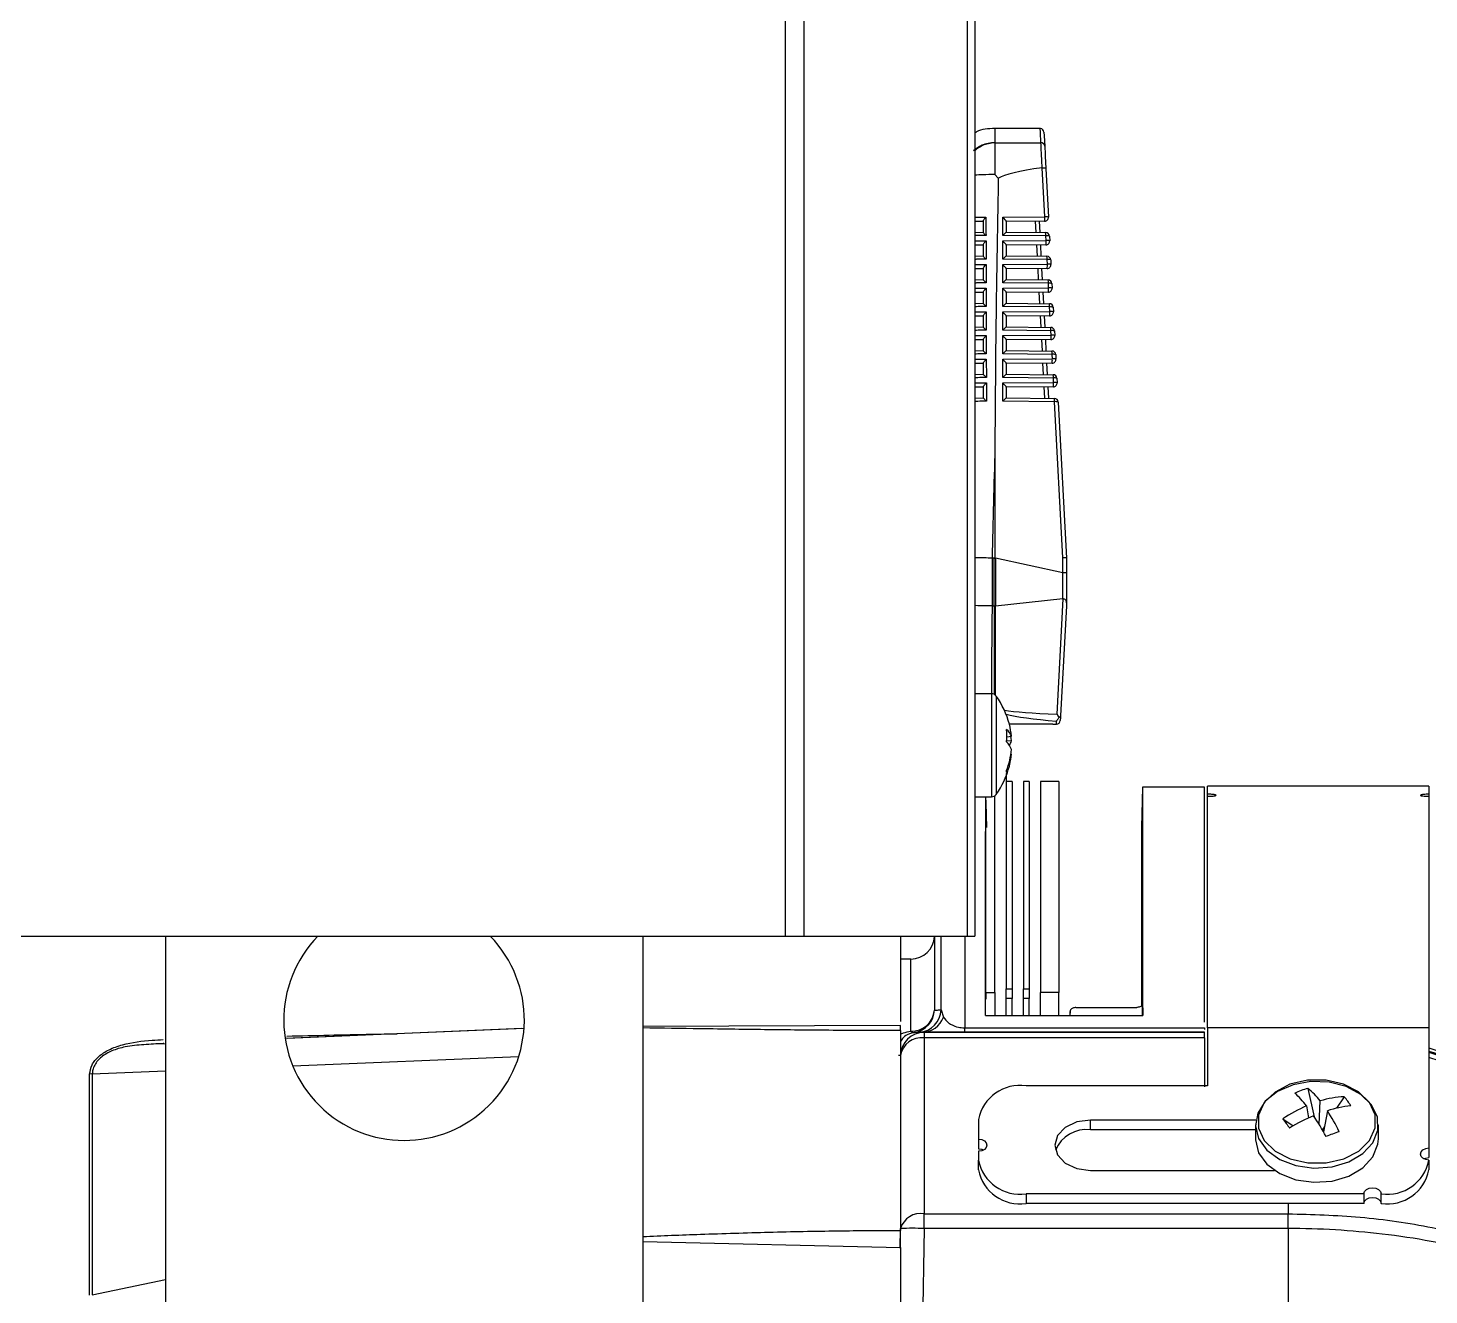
# Model space of a CAD drawing. Extents: x 11 to 120, y 2 to 94.
# Drawn here: x 18.479 to 22.148, y 42.5 to 45.818 of the extents above; entities that cross this region are included whole.
import ezdxf

# ---------------------------------------------------------------- set-up
doc = ezdxf.new("R2010")
doc.units = 0
doc.header["$MEASUREMENT"] = 0
doc.layers.add('OBJECT', color=7, linetype='CONTINUOUS')

msp = doc.modelspace()

# ---------------------------------------------------------------- linework, layer by layer
at = {"layer": 'OBJECT'}
for p, q in [((20.4614, 50.2143), (20.4614, 43.4393)), ((20.5109, 50.2143), (20.5109, 43.4393)), ((20.9383, 50.2143), (20.9383, 43.4393)), ((20.9588, 50.2143), (20.9588, 43.4393)), ((21.1296, 45.5543), (21.0106, 45.5543)), ((21.011, 45.5177), (21.011, 45.5173)), ((21.011, 45.5173), (21.1315, 45.5173)), ((21.011, 45.4336), (21.02, 45.4244)), ((21.135, 45.4518), (21.1347, 45.4517)), ((21.1418, 45.3231), (21.135, 45.4518)), ((21.1446, 45.4494), (21.1513, 45.3224)), ((20.981, 45.311), (20.9588, 45.3112)), ((20.981, 45.2824), (20.981, 45.3122)), ((21.0315, 45.3221), (21.1418, 45.3231)), ((21.0315, 45.274), (21.0315, 45.3221)), ((21.1414, 45.3118), (21.041, 45.311)), ((21.041, 45.3111), (21.041, 45.2827)), ((21.119, 45.282), (21.1174, 45.3116)), ((21.1268, 45.3117), (21.1284, 45.282)), ((20.9588, 45.2825), (20.981, 45.2827)), ((21.1445, 45.273), (21.0315, 45.274)), ((21.0409, 45.2827), (21.144, 45.2818)), ((20.981, 45.249), (20.9588, 45.2492)), ((20.981, 45.2205), (20.981, 45.2501)), ((21.0315, 45.2601), (21.1451, 45.2611)), ((21.0315, 45.212), (21.0315, 45.2601)), ((21.1447, 45.2499), (21.041, 45.249)), ((21.041, 45.2491), (21.041, 45.2207)), ((21.1222, 45.22), (21.1207, 45.2497)), ((21.1301, 45.2498), (21.1317, 45.2199)), ((21.1451, 45.2611), (21.1445, 45.273)), ((21.1539, 45.2723), (21.1546, 45.2604)), ((20.9588, 45.2205), (20.981, 45.2207)), ((21.1478, 45.211), (21.0315, 45.212)), ((21.0409, 45.2207), (21.1473, 45.2198)), ((21.1484, 45.1991), (21.1478, 45.211)), ((21.1572, 45.2103), (21.1578, 45.1984)), ((20.981, 45.187), (20.9588, 45.1872)), ((20.981, 45.1585), (20.981, 45.188)), ((21.0315, 45.1981), (21.1484, 45.1991)), ((21.0315, 45.15), (21.0315, 45.1981)), ((21.148, 45.1879), (21.041, 45.187)), ((21.041, 45.1871), (21.041, 45.1587)), ((21.1255, 45.158), (21.124, 45.1877)), ((21.1334, 45.1878), (21.135, 45.1579)), ((20.9588, 45.1585), (20.981, 45.1587)), ((21.151, 45.149), (21.0315, 45.15)), ((21.0315, 45.1361), (21.1517, 45.1372)), ((21.0315, 45.088), (21.0315, 45.1361)), ((21.0409, 45.1587), (21.1506, 45.1578)), ((21.1517, 45.1372), (21.151, 45.149)), ((21.1605, 45.1483), (21.1611, 45.1365)), ((20.981, 45.125), (20.9588, 45.1252)), ((20.9588, 45.0965), (20.981, 45.0967)), ((20.981, 45.0965), (20.981, 45.126)), ((21.0409, 45.0967), (21.1539, 45.0957)), ((21.1512, 45.1259), (21.041, 45.125)), ((21.041, 45.1251), (21.041, 45.0967)), ((21.1288, 45.096), (21.1272, 45.1257)), ((21.1366, 45.1258), (21.1382, 45.0959)), ((20.981, 45.063), (20.9588, 45.0632)), ((20.981, 45.0346), (20.981, 45.0639)), ((21.1543, 45.087), (21.0315, 45.088)), ((21.0315, 45.0741), (21.1549, 45.0752)), ((21.0315, 45.026), (21.0315, 45.0741)), ((21.1545, 45.064), (21.041, 45.063)), ((21.041, 45.0631), (21.041, 45.0347)), ((21.1321, 45.0339), (21.1305, 45.0638)), ((21.1399, 45.0638), (21.1415, 45.0338)), ((21.1549, 45.0752), (21.1543, 45.087)), ((21.1638, 45.0863), (21.1644, 45.0745)), ((20.9588, 45.0345), (20.981, 45.0347)), ((21.1576, 45.0249), (21.0315, 45.026)), ((21.0409, 45.0347), (21.1571, 45.0337)), ((21.1582, 45.0132), (21.1576, 45.0249)), ((21.167, 45.0242), (21.1677, 45.0125)), ((20.981, 45.001), (20.9588, 45.0012)), ((20.981, 44.9726), (20.981, 45.0018)), ((21.0315, 45.0121), (21.1582, 45.0132)), ((21.0315, 44.964), (21.0315, 45.0121)), ((21.1578, 45.002), (21.041, 45.001)), ((21.041, 45.0011), (21.041, 44.9727)), ((21.1353, 44.9719), (21.1338, 45.0018)), ((21.1432, 45.0019), (21.1448, 44.9718)), ((20.9588, 44.9725), (20.981, 44.9727)), ((21.1609, 44.9629), (21.0315, 44.964)), ((21.0315, 44.9501), (21.1615, 44.9512)), ((21.0315, 44.902), (21.0315, 44.9501)), ((21.0409, 44.9727), (21.1604, 44.9717)), ((21.1615, 44.9512), (21.1609, 44.9629)), ((21.1703, 44.9622), (21.1709, 44.9505)), ((20.981, 44.939), (20.9588, 44.9392)), ((20.9588, 44.9105), (20.981, 44.9107)), ((20.981, 44.9106), (20.981, 44.9398)), ((21.0409, 44.9107), (21.1637, 44.9097)), ((21.161, 44.94), (21.041, 44.939)), ((21.041, 44.9391), (21.041, 44.9107)), ((21.1386, 44.9099), (21.137, 44.9398)), ((21.1465, 44.9399), (21.1481, 44.9098)), ((20.981, 44.877), (20.9588, 44.8772)), ((20.981, 44.8486), (20.981, 44.8777)), ((21.1641, 44.9009), (21.0315, 44.902)), ((21.0315, 44.8881), (21.1647, 44.8893)), ((21.0315, 44.84), (21.0315, 44.8881)), ((21.1643, 44.878), (21.041, 44.877)), ((21.041, 44.8771), (21.041, 44.8487)), ((21.1419, 44.8478), (21.1403, 44.8778)), ((21.1497, 44.8779), (21.1513, 44.8478)), ((21.1647, 44.8893), (21.1641, 44.9009)), ((21.1736, 44.9002), (21.1742, 44.8886)), ((20.9588, 44.8485), (20.981, 44.8487)), ((21.1674, 44.8388), (21.0315, 44.84)), ((21.0409, 44.8487), (21.167, 44.8476)), ((21.189, 44.4303), (21.1674, 44.8388)), ((21.1769, 44.8381), (21.1985, 44.4294)), ((21.011, 44.718), (21.011, 44.4294)), ((21.189, 44.3908), (21.189, 44.4303)), ((21.0042, 44.4293), (21.0042, 44.3043)), ((21.0094, 44.4293), (21.0042, 44.4293)), ((21.0094, 44.3043), (21.0094, 44.4293)), ((21.0125, 44.429), (21.0125, 44.3045)), ((21.1887, 44.3908), (21.0125, 44.429)), ((21.1985, 44.4294), (21.1985, 44.4293)), ((21.1985, 44.4293), (21.1985, 44.3902)), ((21.1887, 44.3232), (21.1887, 44.3908)), ((21.1985, 44.3902), (21.1985, 44.3126)), ((21.0125, 44.3045), (21.1887, 44.3232)), ((21.1737, 44.0208), (21.1901, 44.3229)), ((21.0042, 44.3043), (21.0094, 44.3043)), ((21.0102, 44.3043), (21.0117, 44.3044)), ((21.0102, 44.0721), (21.0102, 44.3043)), ((21.0117, 44.3044), (21.0117, 44.0709)), ((21.1985, 44.3043), (21.1828, 44.0161)), ((21.1985, 44.3126), (21.1985, 44.3043)), ((21.0022, 44.0743), (20.9588, 44.0743)), ((21.0022, 44.0743), (21.0022, 43.8117)), ((21.0144, 44.0681), (21.0144, 43.8176)), ((21.1632, 43.9943), (21.0489, 43.9943)), ((21.1632, 43.9943), (21.1722, 43.9944)), ((21.1722, 43.9944), (21.1725, 44.0027)), ((21.0421, 43.9612), (21.0543, 43.9627)), ((21.0543, 43.9507), (21.0417, 43.95)), ((21.0529, 43.9162), (21.0543, 43.916)), ((21.041, 43.8597), (21.041, 43.8129)), ((21.0559, 43.8443), (21.041, 43.8443)), ((21.0559, 43.8443), (21.0559, 43.3011)), ((21.1008, 43.8443), (21.0859, 43.8443)), ((21.0859, 43.8443), (21.0859, 43.3011)), ((21.1008, 43.8443), (21.1008, 43.3011)), ((21.1788, 43.8443), (21.1308, 43.8443)), ((21.1308, 43.8443), (21.1308, 43.2921)), ((21.1788, 43.8443), (21.1788, 43.2921)), ((21.0022, 43.8117), (21.0022, 43.8043)), ((21.011, 43.2921), (21.011, 43.8071)), ((21.0144, 43.8176), (21.0144, 43.8106)), ((21.041, 43.8129), (21.041, 43.3011)), ((21.3975, 43.8292), (21.3947, 43.7236)), ((21.5597, 43.8293), (21.3975, 43.8293)), ((21.5597, 43.2143), (21.5597, 43.8293)), ((22.1478, 43.8322), (21.5678, 43.8322)), ((21.5678, 43.811), (21.5678, 43.8322)), ((21.5678, 43.8055), (21.5678, 43.811)), ((22.1478, 43.8322), (22.1478, 43.811)), ((22.1478, 43.811), (22.1478, 43.8055)), ((20.9588, 43.8043), (21.0022, 43.8043)), ((20.987, 43.2921), (20.987, 43.8043)), ((21.5678, 43.1992), (21.5678, 43.8055)), ((22.1478, 43.8055), (22.1478, 43.1992)), ((21.3947, 43.7243), (21.3947, 43.2897)), ((17.3563, 43.4393), (20.4614, 43.4393)), ((18.8388, 43.4393), (18.8388, 39.6767)), ((20.0888, 43.4393), (20.0888, 39.6767)), ((20.4614, 43.4393), (20.5109, 43.4393)), ((20.5109, 43.4393), (20.9383, 43.4393)), ((20.7638, 43.4393), (20.7638, 43.216)), ((20.8529, 43.4393), (20.8528, 43.4381)), ((20.8702, 43.2464), (20.8702, 43.4393)), ((20.9321, 43.4393), (20.9321, 43.1992)), ((20.9383, 43.4393), (20.9588, 43.4393)), ((20.8528, 43.4381), (20.8528, 43.2453)), ((21.3979, 43.4103), (21.3947, 43.2897)), ((20.7909, 43.3793), (20.7638, 43.3793)), ((20.7909, 43.1904), (20.7909, 43.3793)), ((21.041, 43.3011), (21.0559, 43.3011)), ((21.041, 43.2759), (21.041, 43.3011)), ((21.0559, 43.3011), (21.0559, 43.2759)), ((21.0859, 43.3011), (21.1008, 43.3011)), ((21.0859, 43.2759), (21.0859, 43.3011)), ((21.1008, 43.3011), (21.1008, 43.2759)), ((20.987, 43.2921), (21.011, 43.2921)), ((20.987, 43.2921), (20.987, 43.2742)), ((21.011, 43.2921), (21.011, 43.2314)), ((21.0559, 43.2759), (21.041, 43.2759)), ((21.041, 43.2314), (21.041, 43.2759)), ((21.0559, 43.2314), (21.0559, 43.2759)), ((21.1008, 43.2759), (21.0859, 43.2759)), ((21.0859, 43.2314), (21.0859, 43.2759)), ((21.1008, 43.2314), (21.1008, 43.2759)), ((21.1788, 43.2921), (21.1308, 43.2921)), ((21.1308, 43.2314), (21.1308, 43.2921)), ((21.1788, 43.2314), (21.1788, 43.2921)), ((21.3947, 43.2897), (21.3947, 43.281)), ((21.3947, 43.281), (21.3947, 43.281)), ((21.3947, 43.281), (21.3947, 43.2567)), ((20.8702, 43.2464), (20.8764, 43.2271)), ((20.9863, 43.2314), (21.3981, 43.2314)), ((21.208, 43.2421), (21.2077, 43.2314)), ((21.2232, 43.2524), (21.3827, 43.2526)), ((19.7781, 43.1978), (19.1525, 43.1713)), ((19.7719, 43.1974), (19.158, 43.1713)), ((20.7638, 43.2049), (20.0888, 43.2029)), ((20.7638, 43.1919), (20.7638, 42.6688)), ((20.8206, 43.1876), (20.8138, 43.1874)), ((20.8206, 43.1876), (20.8258, 43.1875)), ((20.8258, 43.1875), (20.8258, 43.1733)), ((20.8258, 43.1875), (21.5597, 43.1875)), ((20.9321, 43.1876), (20.9321, 43.1992)), ((20.9321, 43.1992), (21.5597, 43.1992)), ((21.5597, 43.1876), (20.9321, 43.1876)), ((21.5597, 43.1992), (21.5597, 43.1945)), ((21.5597, 43.1875), (21.5597, 43.1876)), ((21.5597, 43.1733), (21.5597, 43.1875)), ((21.5678, 43.1992), (21.5678, 43.0473)), ((22.1478, 43.1992), (21.5678, 43.1992)), ((22.1478, 43.1992), (22.1478, 42.8846)), ((18.8388, 43.1577), (18.802, 43.1561)), ((20.8258, 43.1733), (20.8258, 42.7122)), ((21.5597, 43.1733), (20.8258, 43.1733)), ((21.5597, 43.1733), (21.5597, 43.0446)), ((22.1478, 43.1464), (22.2719, 43.1049)), ((19.1723, 43.1001), (19.7638, 43.124)), ((22.2822, 43.0771), (22.1478, 43.1216)), ((18.6473, 43.0788), (18.6403, 43.0782)), ((18.6473, 43.0788), (18.8388, 43.0865)), ((21.5678, 43.0473), (21.0928, 43.0473)), ((21.8302, 43.0406), (21.8475, 42.9661)), ((21.8602, 42.9463), (21.8632, 43.0078)), ((21.9259, 43.0188), (21.906, 42.9887)), ((21.8269, 42.9947), (21.832, 42.9632)), ((21.8817, 42.9822), (21.872, 42.9264)), ((20.9678, 42.9589), (20.9678, 42.9076)), ((21.6943, 42.9578), (21.2613, 42.9578)), ((21.2613, 42.9324), (21.2613, 42.9578)), ((21.6933, 42.9324), (21.2613, 42.9324)), ((21.6933, 42.9453), (21.6933, 42.9083)), ((21.7655, 42.9607), (21.7926, 42.9426)), ((21.8746, 42.9412), (21.8686, 42.9322)), ((22.0153, 42.9083), (22.0153, 42.9453)), ((20.9678, 42.9076), (20.9678, 42.8822)), ((20.9678, 42.8758), (20.9678, 42.8528)), ((20.9678, 42.8274), (20.9678, 42.8528)), ((22.1478, 42.8846), (22.1478, 42.8592)), ((22.1478, 42.8528), (22.1478, 42.8274)), ((21.2613, 42.8256), (21.7436, 42.8256)), ((21.9773, 42.7644), (21.0928, 42.7644)), ((21.0928, 42.7644), (21.0928, 42.739)), ((21.9773, 42.7644), (21.9773, 42.739)), ((22.0228, 42.7644), (22.0223, 42.7644)), ((22.0223, 42.739), (22.0223, 42.7644)), ((22.0228, 42.739), (22.0228, 42.7644)), ((20.8258, 42.6737), (20.8258, 42.7122)), ((20.8258, 42.7122), (21.7788, 42.7122)), ((21.9773, 42.739), (21.0928, 42.739)), ((21.7788, 42.739), (21.7788, 42.7122)), ((21.7788, 42.6737), (21.7788, 42.7122)), ((22.0228, 42.739), (22.0223, 42.739)), ((20.763, 42.622), (20.7638, 42.6736)), ((20.8258, 42.6737), (20.8206, 42.3384)), ((21.7788, 42.6737), (20.8258, 42.6737)), ((21.7788, 42.6737), (21.7788, 42.4639)), ((20.0888, 42.6392), (20.7638, 42.6243)), ((20.7638, 42.6243), (20.7638, 42.4566)), ((18.6473, 42.4996), (18.8388, 42.54))]:
    msp.add_line(p, q, dxfattribs=at)
at = {"layer": 'OBJECT', "flags": 128}
for points in [[(21.1315, 45.5173), (21.1301, 45.5451), (21.1296, 45.5543)], [(21.1396, 45.5449), (21.1396, 45.5449), (21.14, 45.5356), (21.1415, 45.508)], [(21.1347, 45.4517), (21.1338, 45.4709), (21.133, 45.4876), (21.1323, 45.5012), (21.1318, 45.5112), (21.1315, 45.5173)], [(21.1415, 45.508), (21.1418, 45.5025), (21.1423, 45.4935), (21.1429, 45.4814), (21.1437, 45.4665), (21.1446, 45.4494)], [(21.1828, 44.0161), (21.1825, 44.0098), (21.1823, 44.0057), (21.1822, 44.0039)], [(21.0543, 43.9507), (21.0536, 43.9578), (21.0529, 43.9625)], [(20.9897, 43.7236), (20.988, 43.7887), (20.9876, 43.8043)], [(22.1478, 43.1352), (22.2787, 43.0915), (22.2787, 43.0915), (22.2787, 43.0915)], [(21.9976, 42.9971), (21.9696, 43.0247), (21.9314, 43.0452), (21.8863, 43.0568), (21.8384, 43.0585), (21.7919, 43.0502), (21.7509, 43.0325), (21.7191, 43.0071), (21.6994, 42.9761), (21.6934, 42.9425), (21.7017, 42.909), (21.7236, 42.8788), (21.7571, 42.8545), (21.7992, 42.8383), (21.8462, 42.8316), (21.894, 42.8349), (21.9382, 42.8481), (21.975, 42.8699), (22.0011, 42.8984), (22.0141, 42.9311), (22.0129, 42.965), (21.9976, 42.9971)], [(21.9922, 43.0037), (21.9636, 43.0314), (21.9244, 43.0515), (21.8783, 43.062), (21.8298, 43.0619), (21.7838, 43.0513), (21.7446, 43.0311), (21.7162, 43.0033), (21.7013, 42.9707), (21.7014, 42.9365), (21.7165, 42.9039), (21.7451, 42.8762), (21.7843, 42.8562), (21.8304, 42.8456), (21.8789, 42.8457), (21.9249, 42.8564), (21.9641, 42.8766), (21.9925, 42.9043), (22.0073, 42.9369), (22.0072, 42.9712), (21.9922, 43.0037)], [(21.2613, 42.9578), (21.2256, 42.9528), (21.1952, 42.9385), (21.175, 42.917), (21.1678, 42.8917), (21.175, 42.8664), (21.1952, 42.845), (21.2256, 42.8306), (21.2613, 42.8256)], [(20.9678, 42.9076), (20.9765, 42.9064), (20.9838, 42.903), (20.9886, 42.8978), (20.9903, 42.8917), (20.9886, 42.8856), (20.9838, 42.8805), (20.9765, 42.877), (20.9678, 42.8758)], [(21.6933, 42.9083), (21.6934, 42.9055), (21.7017, 42.872), (21.7236, 42.8418), (21.7571, 42.8175), (21.7992, 42.8013), (21.8462, 42.7946), (21.894, 42.7979), (21.9382, 42.8111), (21.975, 42.8329), (22.0011, 42.8614), (22.0141, 42.8941), (22.0153, 42.9083)], [(20.9678, 42.8822), (20.9765, 42.881), (20.9813, 42.879)], [(22.1478, 42.8528), (22.1392, 42.854), (22.1319, 42.8575), (22.1271, 42.8626), (22.1253, 42.8687), (22.1271, 42.8748), (22.1319, 42.88), (22.1392, 42.8834), (22.1478, 42.8846)], [(22.1343, 42.856), (22.1392, 42.858), (22.1478, 42.8592)], [(21.9773, 42.7644), (21.9791, 42.7705), (21.9839, 42.7757), (21.9912, 42.7791), (21.9998, 42.7803), (22.0085, 42.7791), (22.0158, 42.7757), (22.0206, 42.7705), (22.0223, 42.7644)], [(21.9773, 42.739), (21.9791, 42.7451), (21.9839, 42.7502), (21.9912, 42.7537), (21.9998, 42.7549), (22.0085, 42.7537), (22.0158, 42.7502), (22.0206, 42.7451), (22.0223, 42.739)]]:
    msp.add_lwpolyline(points, dxfattribs=at)
at = {"layer": 'OBJECT'}
for centre, radius, start, end in [((21.1296, 45.5443), 0.01, 3.0226, 85.0653), ((21.1316, 45.5074), 0.00991, 3.4696, 90.5555), ((21.0874, 45.3196), 0.0545, 351.8652, 3.6824), ((21.1413, 45.3218), 0.01, 270.5, 3.0226), ((21.1451, 45.3029), 0.0204, 72.383, 99.2794), ((21.1035, 45.2754), 0.041, 356.6868, 8.9977), ((21.144, 45.2718), 0.01, 3.0226, 89.5), ((21.1478, 45.2529), 0.0204, 72.3829, 99.2789), ((21.0907, 45.2576), 0.0545, 351.8651, 3.6825), ((21.1446, 45.2599), 0.01, 270.5, 3.0226), ((21.1484, 45.241), 0.0204, 72.3842, 99.2781), ((21.1068, 45.2134), 0.041, 356.6869, 8.9995), ((21.1472, 45.2098), 0.01, 3.0226, 89.5), ((21.151, 45.1909), 0.0204, 72.3825, 99.2797), ((21.094, 45.1956), 0.0545, 351.8651, 3.6825), ((21.1479, 45.1979), 0.01, 270.5, 3.0226), ((21.1517, 45.179), 0.0204, 72.3836, 99.2785), ((21.1101, 45.1514), 0.041, 356.6836, 9.001), ((21.1505, 45.1478), 0.01, 3.0226, 89.5), ((21.1543, 45.1288), 0.0204, 72.384, 99.2783), ((21.0973, 45.1336), 0.0545, 351.8651, 3.6825), ((21.1511, 45.1359), 0.01, 270.5, 3.0226), ((21.1549, 45.117), 0.0204, 72.3836, 99.2788), ((21.1134, 45.0893), 0.041, 356.687, 8.9995), ((21.1538, 45.0857), 0.01, 3.0226, 89.5), ((21.1576, 45.0668), 0.0204, 72.3833, 99.279), ((21.1005, 45.0717), 0.0545, 351.8651, 3.6825), ((21.1544, 45.074), 0.01, 270.5, 3.0226), ((21.1582, 45.055), 0.0204, 72.3834, 99.2789), ((21.1167, 45.0273), 0.041, 356.6836, 9.001), ((21.1571, 45.0237), 0.01, 3.0226, 89.5), ((21.1609, 45.0048), 0.0204, 72.3837, 99.2787), ((21.1038, 45.0097), 0.0545, 351.8663, 3.6798), ((21.1577, 45.012), 0.01, 270.5, 3.0226), ((21.1615, 44.9931), 0.0204, 72.3835, 99.2786), ((21.1199, 44.9653), 0.041, 356.6868, 8.9978), ((21.1603, 44.9617), 0.01, 3.0226, 89.5), ((21.1641, 44.9428), 0.0204, 72.3833, 99.2789), ((21.107, 44.9477), 0.0545, 351.8663, 3.6798), ((21.161, 44.95), 0.01, 270.5, 3.0226), ((21.1648, 44.9311), 0.0204, 72.3836, 99.2786), ((21.1232, 44.9032), 0.041, 356.687, 8.9994), ((21.1636, 44.8997), 0.01, 3.0226, 89.5), ((21.1674, 44.8807), 0.0204, 72.3836, 99.2786), ((21.1103, 44.8858), 0.0545, 351.8663, 3.6798), ((21.1642, 44.888), 0.01, 270.5, 3.0226), ((21.168, 44.8691), 0.0204, 72.3836, 99.2786), ((21.1265, 44.8412), 0.041, 356.6836, 9.001), ((21.1669, 44.8376), 0.01, 3.0226, 89.5), ((21.1707, 44.8187), 0.0204, 72.3833, 99.2789), ((21.0022, 44.0593), 0.015, 35.6682, 90), ((20.835, 43.9393), 0.2208, 14.3896, 35.6682), ((20.8589, 43.9455), 0.1962, 5.0254, 14.385), ((21.1722, 44.0044), 0.00999, 269.95, 356.8554), ((21.1723, 43.9951), 0.000648, 258.231, 270.7957), ((21.1722, 44.0044), 0.01, 270.809, 356.8941), ((21.0214, 43.9523), 0.0345, 17.4617, 54.2795), ((20.8008, 43.9641), 0.2413, 356.1519, 3.8481), ((21.0122, 43.9151), 0.044, 16.9533, 48.1957), ((20.851, 43.9459), 0.2041, 338.9958, 354.9427), ((21.0203, 43.9599), 0.0352, 324.3309, 344.9776), ((20.835, 43.9393), 0.2208, 324.3318, 345.6104), ((20.8592, 43.9332), 0.1959, 338.5882, 354.9804), ((21.0134, 43.8672), 0.0286, 348.7967, 11.2033), ((21.0022, 43.8193), 0.015, 270, 324.3318), ((19.4638, 43.2193), 0.315, 135.7002, 44.2998), ((20.7909, 43.4413), 0.062, 270, 357), ((20.7927, 43.2507), 0.0603, 268.2795, 354.888), ((20.7909, 43.2483), 0.062, 279.0482, 357.2006), ((20.8083, 43.2491), 0.062, 275.1284, 357.4891), ((20.82, 43.2475), 0.0599, 270.5707, 340.0609), ((20.8258, 43.1255), 0.062, 90.0044, 178.8482), ((20.7995, 43.1999), 0.0128, 227.879, 275.1694), ((20.8197, 43.1168), 0.0568, 83.8515, 169.9203), ((21.0772, 42.9368), 0.1116, 81.9505, 168.5782), ((21.89, 42.8227), 0.226, 105.3354, 114.4776), ((21.7148, 42.8916), 0.1885, 38.0852, 52.2525), ((21.6199, 42.8371), 0.2602, 37.2769, 47.301), ((21.9406, 42.7498), 0.2694, 93.1352, 106.699), ((21.7989, 42.9086), 0.1681, 30.869, 40.9586), ((21.9706, 42.6625), 0.362, 113.3807, 124.5149), ((22.0182, 42.5572), 0.4466, 112.7476, 121.8022), ((21.2594, 42.575), 0.7063, 28.7734, 33.9166), ((21.9756, 42.6817), 0.3148, 95.9013, 107.338), ((21.4897, 42.7281), 0.4672, 25.2283, 32.9517), ((21.2512, 42.8442), 0.0887, 83.4617, 156.9253), ((22.2658, 43.3048), 0.6072, 214.5185, 217.3092), ((23.4067, 38.7477), 4.4386, 109.6738, 110.1388), ((21.0772, 42.8749), 0.1116, 191.4218, 278.0494), ((22.0385, 42.8749), 0.1116, 261.9505, 348.5784), ((21.0772, 42.8495), 0.1116, 191.4219, 278.0493), ((22.0385, 42.8495), 0.1116, 261.9506, 348.5783), ((20.817, 42.6574), 0.0556, 80.8363, 162.9667), ((20.7955, 41.7431), 0.9311, 88.1341, 91.9489)]:
    msp.add_arc(centre, radius, start, end, dxfattribs=at)
for centre, major_axis, ratio, start_param, end_param in [((23.3007, 45.3993), (2.2897, -0.0147), 0.052015, 2.811677, 3.052791), ((21.031, 45.3209), (0.00996, -0.00988), 0.087934, 0.08695, 1.605386), ((21.031, 45.2728), (0.00999, 0.00991), 0.035372, 0.03505, 1.483386), ((21.031, 45.2589), (0.00996, -0.00988), 0.087934, 0.08695, 1.605386), ((21.031, 45.2108), (0.00999, 0.00991), 0.035372, 0.03505, 1.483386), ((21.031, 45.1969), (0.00996, -0.00988), 0.087934, 0.08695, 1.605386), ((21.031, 45.1488), (0.00999, 0.00991), 0.035372, 0.03505, 1.483386), ((21.031, 45.1349), (0.00996, -0.00988), 0.087934, 0.08695, 1.605386), ((21.031, 45.0868), (0.00999, 0.00991), 0.035372, 0.03505, 1.483386), ((21.031, 45.0729), (0.00996, -0.00988), 0.087934, 0.08695, 1.605386), ((21.031, 45.0248), (0.00999, 0.00991), 0.035372, 0.03505, 1.483386), ((21.031, 45.0109), (0.00996, -0.00988), 0.087934, 0.08695, 1.605386), ((21.031, 44.9628), (0.00999, 0.00991), 0.035372, 0.03505, 1.483386), ((21.031, 44.9489), (0.00996, -0.00988), 0.087934, 0.08695, 1.605386), ((21.031, 44.9008), (0.00999, 0.00991), 0.035372, 0.03505, 1.483386), ((21.031, 44.8869), (0.00996, -0.00988), 0.087934, 0.08695, 1.605386), ((21.031, 44.8388), (0.00999, 0.00991), 0.035372, 0.03505, 1.483386), ((23.0735, 40.411), (0, 19.0675), 0.111038, 1.342949, 1.358461), ((21.1885, 44.4291), (0.01, 0.00026), 0.120424, 0.003177, 1.515259), ((21.0042, 45.4067), (0, 0.9773), 0.122785, 3.138252, 3.141593), ((21.0094, 45.4067), (0, 0.9773), 0.122785, 3.141593, 3.154684), ((21.0094, 45.4073), (-0.0064, 0.9787), 0.122438, 3.101128, 3.114217), ((21.1885, 44.4723), (-0.0005, 0.0816), 0.122438, 3.114217, 3.140397), ((21.1885, 44.3902), (0.01, 0), 0.061163, 0, 1.518436), ((21.1885, 44.2858), (0.0006, 0.0374), 0.267094, 6.175075, 6.315676), ((23.0735, 43.9466), (0, 7.8848), 0.262774, 1.525405, 1.55459), ((21.0042, 43.8565), (0, 0.4478), 0.267949, 0, 0.004204), ((21.0094, 43.8565), (0, 0.4478), 0.267949, 6.276674, 6.283185), ((21.0094, 43.8562), (0.007, 0.4485), 0.267094, 0.032491, 0.039008), ((21.5813, 44.0466), (0.5695, 0.0078), 0.050872, 3.43386, 3.914226), ((21.5797, 44.0543), (0.5695, 0.0157), 0.101686, 3.464736, 3.913119)]:
    msp.add_ellipse(centre, major_axis=major_axis, ratio=ratio, start_param=start_param, end_param=end_param, dxfattribs=at)
for points, knots in [([(21.011, 45.5543), (20.9938, 45.554), (20.9751, 45.5536), (20.9601, 45.5439), (20.9588, 45.5431)], [0, 0, 0, 0, 0.9180884, 1, 1, 1, 1]), ([(21.011, 45.5543), (21.011, 45.5528), (21.011, 45.5497), (21.011, 45.5284), (21.011, 45.5177)], [0, 0, 0, 0, 0.5, 1, 1, 1, 1]), ([(21.011, 45.5177), (20.9991, 45.5164), (20.9784, 45.5142), (20.9618, 45.5017), (20.9547, 45.4963)], [0, 0, 0, 0, 0.576863, 1, 1, 1, 1]), ([(21.011, 45.5173), (20.9997, 45.5158), (20.9804, 45.5134), (20.9647, 45.5013), (20.9583, 45.4963)], [0, 0, 0, 0, 0.587731, 1, 1, 1, 1]), ([(21.011, 45.5173), (21.011, 45.5144), (21.011, 45.5087), (21.011, 45.4896), (21.011, 45.4644), (21.011, 45.4439), (21.011, 45.4336)], [0, 0, 0, 0, 0.25, 0.5, 0.75, 1, 1, 1, 1]), ([(21.011, 45.4336), (21.0001, 45.4336), (20.9812, 45.4336), (20.9656, 45.4327), (20.9588, 45.4323)], [0, 0, 0, 0, 0.569329, 1, 1, 1, 1]), ([(21.02, 45.4244), (21.0199, 45.4187), (21.0194, 45.3903), (21.0172, 45.2709), (21.0132, 45.0411), (21.0118, 44.8341), (21.011, 44.718)], [0, 0, 0, 0, 0.024148, 0.120739, 0.507103, 1, 1, 1, 1]), ([(21.135, 45.4518), (21.1362, 45.4518), (21.1384, 45.4518), (21.1413, 45.4514), (21.1434, 45.4508), (21.1444, 45.45), (21.1446, 45.4496), (21.1446, 45.4494), (21.1446, 45.4494)], [0, 0, 0, 0, 0.219278, 0.438506, 0.659243, 0.882986, 0.985831, 1, 1, 1, 1]), ([(20.9588, 45.3223), (20.9614, 45.3223), (20.9679, 45.3223), (20.9783, 45.3222), (20.9854, 45.3221), (20.9876, 45.3221)], [0, 0, 0, 0, 0.314814, 0.786433, 1, 1, 1, 1]), ([(20.981, 45.3122), (20.9811, 45.3128), (20.9813, 45.3142), (20.9833, 45.3173), (20.9856, 45.3201), (20.9872, 45.3217), (20.9876, 45.3221), (20.9876, 45.3221)], [0, 0, 0, 0, 0.2369194, 0.5287914, 0.9000059, 0.9913438, 1, 1, 1, 1]), ([(20.9876, 45.3221), (20.9876, 45.3155), (20.9877, 45.2995), (20.9877, 45.2835), (20.9878, 45.2741)], [0, 0, 0, 0, 0.412316, 1, 1, 1, 1]), ([(20.9878, 45.2741), (20.9855, 45.274), (20.977, 45.274), (20.9665, 45.2739), (20.9602, 45.2738), (20.9588, 45.2737)], [0, 0, 0, 0, 0.219695, 0.827599, 1, 1, 1, 1]), ([(20.9878, 45.2741), (20.9877, 45.2741), (20.9874, 45.2744), (20.9857, 45.2761), (20.9834, 45.2786), (20.9813, 45.2812), (20.9811, 45.2821), (20.981, 45.2824)], [0, 0, 0, 0, 0.0082877, 0.094552, 0.4783992, 0.770553, 1, 1, 1, 1]), ([(20.9588, 45.2603), (20.961, 45.2603), (20.9674, 45.2603), (20.9778, 45.2602), (20.9855, 45.2601), (20.9878, 45.2601)], [0, 0, 0, 0, 0.258372, 0.78081, 1, 1, 1, 1]), ([(20.981, 45.2501), (20.9811, 45.2507), (20.9813, 45.252), (20.9832, 45.255), (20.9856, 45.2578), (20.9873, 45.2596), (20.9878, 45.2601), (20.9878, 45.2601)], [0, 0, 0, 0, 0.225636, 0.506975, 0.868216, 0.991457, 1, 1, 1, 1]), ([(20.9878, 45.2601), (20.9878, 45.2535), (20.9878, 45.2375), (20.9879, 45.2215), (20.9879, 45.2121)], [0, 0, 0, 0, 0.412357, 1, 1, 1, 1]), ([(20.9879, 45.2121), (20.9856, 45.212), (20.977, 45.212), (20.9665, 45.2119), (20.9602, 45.2118), (20.9588, 45.2117)], [0, 0, 0, 0, 0.224601, 0.835173, 1, 1, 1, 1]), ([(20.9879, 45.2121), (20.9879, 45.2121), (20.9875, 45.2125), (20.9857, 45.2143), (20.9833, 45.2168), (20.9813, 45.2193), (20.9811, 45.2201), (20.981, 45.2205)], [0, 0, 0, 0, 0.008197, 0.119704, 0.49372, 0.776726, 1, 1, 1, 1]), ([(20.9588, 45.1983), (20.9605, 45.1983), (20.9669, 45.1983), (20.9774, 45.1982), (20.9856, 45.1981), (20.988, 45.1981)], [0, 0, 0, 0, 0.202319, 0.775148, 1, 1, 1, 1]), ([(20.981, 45.188), (20.9811, 45.1886), (20.9813, 45.1899), (20.9832, 45.1928), (20.9856, 45.1957), (20.9874, 45.1976), (20.9879, 45.1981), (20.988, 45.1981)], [0, 0, 0, 0, 0.220757, 0.49454, 0.847826, 0.991557, 1, 1, 1, 1]), ([(20.988, 45.1981), (20.988, 45.1915), (20.988, 45.1755), (20.9881, 45.1595), (20.9881, 45.1501)], [0, 0, 0, 0, 0.412394, 1, 1, 1, 1]), ([(20.9881, 45.1501), (20.9857, 45.15), (20.977, 45.15), (20.9665, 45.1499), (20.9601, 45.1498), (20.9588, 45.1497)], [0, 0, 0, 0, 0.229383, 0.842295, 1, 1, 1, 1]), ([(20.9588, 45.1363), (20.96, 45.1363), (20.9664, 45.1363), (20.9769, 45.1362), (20.9857, 45.1362), (20.9881, 45.1361)], [0, 0, 0, 0, 0.146664, 0.769456, 1, 1, 1, 1]), ([(20.9881, 45.1501), (20.988, 45.1501), (20.9875, 45.1506), (20.9857, 45.1524), (20.9833, 45.155), (20.9813, 45.1574), (20.9811, 45.1582), (20.981, 45.1585)], [0, 0, 0, 0, 0.008115, 0.143847, 0.50824, 0.782553, 1, 1, 1, 1]), ([(20.981, 45.126), (20.9811, 45.1265), (20.9813, 45.1277), (20.9832, 45.1307), (20.9856, 45.1336), (20.9874, 45.1355), (20.9881, 45.1361), (20.9881, 45.1361)], [0, 0, 0, 0, 0.216116, 0.482661, 0.828143, 0.991662, 1, 1, 1, 1]), ([(20.9881, 45.1361), (20.9881, 45.1295), (20.9882, 45.1135), (20.9882, 45.0975), (20.9882, 45.0881)], [0, 0, 0, 0, 0.41243, 1, 1, 1, 1]), ([(20.9882, 45.0881), (20.9882, 45.0881), (20.9876, 45.0887), (20.9857, 45.0906), (20.9832, 45.0932), (20.9813, 45.0955), (20.9811, 45.0962), (20.981, 45.0965)], [0, 0, 0, 0, 0.0080352, 0.1670318, 0.5220124, 0.7880549, 1, 1, 1, 1]), ([(20.9882, 45.0881), (20.9858, 45.088), (20.977, 45.088), (20.9665, 45.0879), (20.9601, 45.0878), (20.9588, 45.0878)], [0, 0, 0, 0, 0.234051, 0.848985, 1, 1, 1, 1]), ([(20.9588, 45.0743), (20.9596, 45.0743), (20.9659, 45.0743), (20.9765, 45.0742), (20.9858, 45.0742), (20.9883, 45.0741)], [0, 0, 0, 0, 0.091417, 0.763736, 1, 1, 1, 1]), ([(20.981, 45.0639), (20.9811, 45.0644), (20.9813, 45.0656), (20.9831, 45.0685), (20.9856, 45.0714), (20.9875, 45.0734), (20.9882, 45.0741), (20.9883, 45.0741)], [0, 0, 0, 0, 0.211697, 0.471304, 0.809147, 0.991755, 1, 1, 1, 1]), ([(20.9883, 45.0741), (20.9883, 45.0675), (20.9883, 45.0515), (20.9884, 45.0355), (20.9884, 45.0261)], [0, 0, 0, 0, 0.412465, 1, 1, 1, 1]), ([(20.9884, 45.0261), (20.9859, 45.026), (20.9771, 45.026), (20.9665, 45.0259), (20.9601, 45.0258), (20.9588, 45.0258)], [0, 0, 0, 0, 0.2386004, 0.8552689, 1, 1, 1, 1]), ([(20.9884, 45.0261), (20.9884, 45.0261), (20.9876, 45.0268), (20.9857, 45.0287), (20.9832, 45.0314), (20.9813, 45.0336), (20.9811, 45.0343), (20.981, 45.0346)], [0, 0, 0, 0, 0.0079618, 0.1892797, 0.5350692, 0.793252, 1, 1, 1, 1]), ([(20.9588, 45.0123), (20.9591, 45.0123), (20.9654, 45.0123), (20.9761, 45.0122), (20.9859, 45.0122), (20.9884, 45.0121)], [0, 0, 0, 0, 0.036597, 0.757995, 1, 1, 1, 1]), ([(20.981, 45.0018), (20.9811, 45.0023), (20.9813, 45.0035), (20.9831, 45.0063), (20.9856, 45.0093), (20.9876, 45.0113), (20.9884, 45.0121), (20.9884, 45.0121)], [0, 0, 0, 0, 0.207488, 0.460443, 0.790808, 0.991848, 1, 1, 1, 1]), ([(20.9884, 45.0121), (20.9884, 45.0055), (20.9885, 44.9895), (20.9885, 44.9735), (20.9885, 44.9641)], [0, 0, 0, 0, 0.412497, 1, 1, 1, 1]), ([(20.9885, 44.9641), (20.986, 44.964), (20.9771, 44.964), (20.9665, 44.9639), (20.96, 44.9638), (20.9588, 44.9638)], [0, 0, 0, 0, 0.243036, 0.861168, 1, 1, 1, 1]), ([(20.9588, 44.9503), (20.9661, 44.9503), (20.9757, 44.9502), (20.986, 44.9502), (20.9886, 44.9501)], [0, 0, 0, 0, 0.75292, 1, 1, 1, 1]), ([(20.9885, 44.9641), (20.9885, 44.9641), (20.9877, 44.9649), (20.9857, 44.9669), (20.9831, 44.9695), (20.9813, 44.9717), (20.9811, 44.9723), (20.981, 44.9726)], [0, 0, 0, 0, 0.0078811, 0.2106185, 0.5474534, 0.7981663, 1, 1, 1, 1]), ([(20.981, 44.9398), (20.9811, 44.9403), (20.9813, 44.9414), (20.9831, 44.9441), (20.9856, 44.9471), (20.9877, 44.9492), (20.9886, 44.9501), (20.9886, 44.9501)], [0, 0, 0, 0, 0.203477, 0.450057, 0.773104, 0.991943, 1, 1, 1, 1]), ([(20.9886, 44.9501), (20.9886, 44.9435), (20.9886, 44.9275), (20.9887, 44.9115), (20.9887, 44.9021)], [0, 0, 0, 0, 0.412528, 1, 1, 1, 1]), ([(20.9887, 44.9021), (20.9887, 44.9021), (20.9878, 44.903), (20.9857, 44.905), (20.9831, 44.9077), (20.9813, 44.9098), (20.9811, 44.9104), (20.981, 44.9106)], [0, 0, 0, 0, 0.007811, 0.231083, 0.559206, 0.802812, 1, 1, 1, 1]), ([(20.9887, 44.9021), (20.9861, 44.902), (20.9771, 44.902), (20.9664, 44.9019), (20.96, 44.9018), (20.9588, 44.9018)], [0, 0, 0, 0, 0.247366, 0.866712, 1, 1, 1, 1]), ([(20.9588, 44.8883), (20.9661, 44.8883), (20.9757, 44.8882), (20.9861, 44.8882), (20.9887, 44.8881)], [0, 0, 0, 0, 0.7492733, 1, 1, 1, 1]), ([(20.981, 44.8777), (20.9811, 44.8782), (20.9813, 44.8791), (20.9828, 44.8816), (20.9853, 44.8846), (20.9875, 44.887), (20.9887, 44.8881), (20.9887, 44.8881)], [0, 0, 0, 0, 0.199296, 0.397084, 0.700899, 0.99202, 1, 1, 1, 1]), ([(20.9887, 44.8881), (20.9888, 44.8815), (20.9888, 44.8655), (20.9888, 44.8495), (20.9889, 44.8401)], [0, 0, 0, 0, 0.4125571, 1, 1, 1, 1]), ([(20.9889, 44.8401), (20.9862, 44.84), (20.9771, 44.84), (20.9664, 44.8399), (20.9599, 44.8398), (20.9588, 44.8398)], [0, 0, 0, 0, 0.251588, 0.871916, 1, 1, 1, 1]), ([(20.9889, 44.8401), (20.9888, 44.8401), (20.9878, 44.841), (20.9856, 44.8432), (20.983, 44.8459), (20.9813, 44.8479), (20.9811, 44.8484), (20.981, 44.8486)], [0, 0, 0, 0, 0.0077442, 0.2506959, 0.5703556, 0.8072084, 1, 1, 1, 1]), ([(21.0038, 44.4294), (20.9899, 44.4297), (20.974, 44.4301), (20.9606, 44.43), (20.9588, 44.43)], [0, 0, 0, 0, 0.868582, 1, 1, 1, 1]), ([(21.1985, 44.3126), (21.1984, 44.3141), (21.1984, 44.3167), (21.1972, 44.3193), (21.1951, 44.3208), (21.1926, 44.3219), (21.1908, 44.3227), (21.1901, 44.3229)], [0, 0, 0, 0, 0.2815028, 0.4771484, 0.6724625, 0.8784612, 1, 1, 1, 1]), ([(21.0037, 44.3043), (20.9985, 44.3043), (20.983, 44.3041), (20.9685, 44.3045), (20.9588, 44.3048)], [0, 0, 0, 0, 0.334831, 1, 1, 1, 1]), ([(21.1784, 44.0119), (21.1771, 44.0094), (21.1752, 44.006), (21.1732, 44.0035), (21.1726, 44.0028), (21.1725, 44.0027)], [0, 0, 0, 0, 0.696362, 0.978815, 1, 1, 1, 1]), ([(21.1737, 44.0208), (21.1738, 44.0207), (21.1754, 44.0176), (21.1769, 44.0147), (21.1784, 44.0119)], [0, 0, 0, 0, 0.019972, 1, 1, 1, 1]), ([(21.1828, 44.0161), (21.1828, 44.016), (21.1828, 44.0157), (21.1826, 44.0148), (21.1815, 44.0134), (21.1798, 44.0124), (21.1787, 44.012), (21.1784, 44.0119)], [0, 0, 0, 0, 0.017184, 0.202292, 0.556604, 0.898384, 1, 1, 1, 1]), ([(21.3975, 43.8292), (21.3975, 43.8269), (21.3975, 43.8224), (21.3975, 43.7851), (21.3975, 43.7266), (21.3976, 43.6451), (21.3977, 43.5421), (21.3978, 43.4542), (21.3979, 43.4103)], [0, 0, 0, 0, 0.16721, 0.336689, 0.500178, 0.663667, 0.831834, 1, 1, 1, 1]), ([(21.5678, 43.8055), (21.5696, 43.8056), (21.5738, 43.8056), (21.5801, 43.806), (21.5858, 43.8066), (21.5895, 43.8074), (21.5908, 43.8083), (21.5894, 43.8092), (21.5856, 43.81), (21.5798, 43.8106), (21.5735, 43.8109), (21.5694, 43.8109), (21.5678, 43.811)], [0, 0, 0, 0, 0.073627, 0.179766, 0.286276, 0.393535, 0.501562, 0.610022, 0.718406, 0.826275, 0.933445, 1, 1, 1, 1]), ([(22.1478, 43.811), (22.1453, 43.8109), (22.1403, 43.8109), (22.1336, 43.8104), (22.1285, 43.8098), (22.1255, 43.8089), (22.125, 43.808), (22.1272, 43.8071), (22.1317, 43.8063), (22.138, 43.8058), (22.1438, 43.8056), (22.1471, 43.8056), (22.1478, 43.8055)], [0, 0, 0, 0, 0.106474, 0.21294, 0.319697, 0.427106, 0.535184, 0.643667, 0.752079, 0.859926, 0.96696, 1, 1, 1, 1]), ([(20.9863, 43.2314), (20.9864, 43.2826), (20.9865, 43.3849), (20.9867, 43.5145), (20.9868, 43.625), (20.9869, 43.7117), (20.9869, 43.7731), (20.9869, 43.7947), (20.9869, 43.8043)], [0, 0, 0, 0, 0.1703176, 0.3406352, 0.5159009, 0.6911666, 0.8614842, 1, 1, 1, 1]), ([(21.3979, 43.4103), (21.3979, 43.3982), (21.3979, 43.374), (21.398, 43.3358), (21.398, 43.289), (21.398, 43.2532), (21.3981, 43.2314)], [0, 0, 0, 0, 0.218765, 0.43753, 0.656295, 1, 1, 1, 1]), ([(21.398, 43.2628), (21.3977, 43.2613), (21.3972, 43.2586), (21.3936, 43.2554), (21.389, 43.2534), (21.3853, 43.2527), (21.3831, 43.2526), (21.3827, 43.2526)], [0, 0, 0, 0, 0.292379, 0.559789, 0.754512, 0.950188, 1, 1, 1, 1]), ([(21.398, 43.2314), (21.398, 43.2385), (21.398, 43.2491), (21.398, 43.2594), (21.398, 43.2628)], [0, 0, 0, 0, 0.6749, 1, 1, 1, 1]), ([(20.8528, 43.2453), (20.8544, 43.2454), (20.8592, 43.2458), (20.8658, 43.2462), (20.8702, 43.2464)], [0, 0, 0, 0, 0.33844, 1, 1, 1, 1]), ([(20.8764, 43.2271), (20.8801, 43.2219), (20.8851, 43.2149), (20.8994, 43.2062), (20.9102, 43.2018), (20.9225, 43.1997), (20.9285, 43.1992), (20.9316, 43.1992), (20.9321, 43.1992)], [0, 0, 0, 0, 0.476054, 0.640497, 0.854535, 0.926507, 0.987724, 1, 1, 1, 1]), ([(21.2232, 43.2524), (21.2217, 43.2523), (21.2187, 43.2521), (21.2146, 43.2508), (21.2112, 43.2487), (21.2086, 43.2458), (21.2082, 43.2434), (21.208, 43.2421)], [0, 0, 0, 0, 0.172261, 0.344036, 0.527768, 0.740235, 1, 1, 1, 1]), ([(21.208, 43.2314), (21.208, 43.2324), (21.208, 43.2355), (21.208, 43.239), (21.208, 43.2416), (21.208, 43.2421)], [0, 0, 0, 0, 0.2818695, 0.8504501, 1, 1, 1, 1]), ([(19.1565, 43.1776), (19.2304, 43.1793), (19.3268, 43.1816), (19.4234, 43.1833), (19.446, 43.1837)], [0, 0, 0, 0, 0.7655799, 1, 1, 1, 1]), ([(20.7638, 43.1919), (20.7089, 43.1921), (20.594, 43.1923), (20.4194, 43.1941), (20.2493, 43.1965), (20.1392, 43.1982), (20.0888, 43.199)], [0, 0, 0, 0, 0.24402, 0.510283, 0.77599, 1, 1, 1, 1]), ([(20.7638, 43.1919), (20.7638, 43.1957), (20.7638, 43.2031), (20.7638, 43.2057), (20.7638, 43.2051), (20.7638, 43.2049)], [0, 0, 0, 0, 0.425023, 0.850044, 1, 1, 1, 1]), ([(20.7638, 43.1821), (20.7664, 43.1835), (20.7734, 43.1871), (20.7841, 43.1891), (20.7909, 43.1904)], [0, 0, 0, 0, 0.3727138, 1, 1, 1, 1]), ([(20.8006, 43.1871), (20.7969, 43.1862), (20.7808, 43.1824), (20.7709, 43.1742), (20.766, 43.1665), (20.7638, 43.163)], [0, 0, 0, 0, 0.142492, 0.608092, 1, 1, 1, 1]), ([(20.8138, 43.1874), (20.813, 43.1874), (20.8086, 43.1873), (20.8041, 43.1872), (20.8012, 43.1871), (20.8006, 43.1871)], [0, 0, 0, 0, 0.169099, 0.845499, 1, 1, 1, 1]), ([(20.9321, 43.1876), (20.9222, 43.1876), (20.9024, 43.1876), (20.8726, 43.1876), (20.841, 43.1876), (20.8283, 43.1876), (20.8206, 43.1876)], [0, 0, 0, 0, 0.167941, 0.334633, 0.594445, 1, 1, 1, 1]), ([(18.6403, 43.0782), (18.6416, 43.0864), (18.6443, 43.1027), (18.6629, 43.1247), (18.6905, 43.143), (18.7376, 43.1595), (18.7874, 43.1662), (18.8234, 43.1678), (18.8331, 43.1682)], [0, 0, 0, 0, 0.148538, 0.297331, 0.44268, 0.594707, 0.891269, 1, 1, 1, 1]), ([(18.8344, 43.1578), (18.8338, 43.1578), (18.8166, 43.157), (18.7832, 43.1554), (18.7368, 43.1512), (18.7039, 43.1417), (18.6838, 43.1317), (18.6715, 43.1232), (18.6609, 43.1129), (18.653, 43.1017), (18.6481, 43.0899), (18.6476, 43.0821), (18.6473, 43.0788)], [0, 0, 0, 0, 0.006458, 0.207905, 0.402317, 0.551724, 0.61962, 0.701525, 0.767547, 0.850844, 0.935398, 1, 1, 1, 1]), ([(20.7638, 43.1267), (20.7631, 43.1268), (20.7613, 43.1268), (20.7597, 43.1269), (20.7586, 43.1269)], [0, 0, 0, 0, 0.367336, 1, 1, 1, 1]), ([(22.2788, 43.0916), (22.2788, 43.0916), (22.2402, 43.1054), (22.1974, 43.1233), (22.1521, 43.1357), (22.1478, 43.1368)], [0, 0, 0, 0, 0.000016, 0.90696, 1, 1, 1, 1]), ([(18.6403, 42.4991), (18.6403, 42.6046), (18.6402, 42.8157), (18.6403, 42.9907), (18.6403, 43.0782)], [0, 0, 0, 0, 0.5000027, 1, 1, 1, 1]), ([(18.6473, 43.0788), (18.6474, 42.9913), (18.6474, 42.8162), (18.6474, 42.6051), (18.6473, 42.4996)], [0, 0, 0, 0, 0.499778, 1, 1, 1, 1]), ([(21.7788, 42.7122), (21.8419, 42.7104), (21.97, 42.7068), (22.1389, 42.6819), (22.2391, 42.6579), (22.2799, 42.6482)], [0, 0, 0, 0, 0.365475, 0.741466, 1, 1, 1, 1]), ([(20.0888, 42.6527), (20.1392, 42.6548), (20.2493, 42.6592), (20.4194, 42.6643), (20.594, 42.668), (20.7089, 42.6685), (20.7638, 42.6688)], [0, 0, 0, 0, 0.22394, 0.489698, 0.755953, 1, 1, 1, 1]), ([(20.7638, 42.6243), (20.7638, 42.631), (20.7638, 42.6446), (20.7638, 42.6596), (20.7638, 42.6669), (20.7638, 42.6688)], [0, 0, 0, 0, 0.425021, 0.850043, 1, 1, 1, 1]), ([(22.277, 42.6135), (22.277, 42.6135), (22.2369, 42.622), (22.1545, 42.6413), (21.9891, 42.6657), (21.8614, 42.6737), (21.7788, 42.6737), (21.7788, 42.6737)], [0, 0, 0, 0, 0.000004, 0.259099, 0.518181, 0.999995, 1, 1, 1, 1])]:
    msp.add_open_spline(points, degree=3, knots=knots, dxfattribs=at)

doc.saveas('drawing.dxf')
